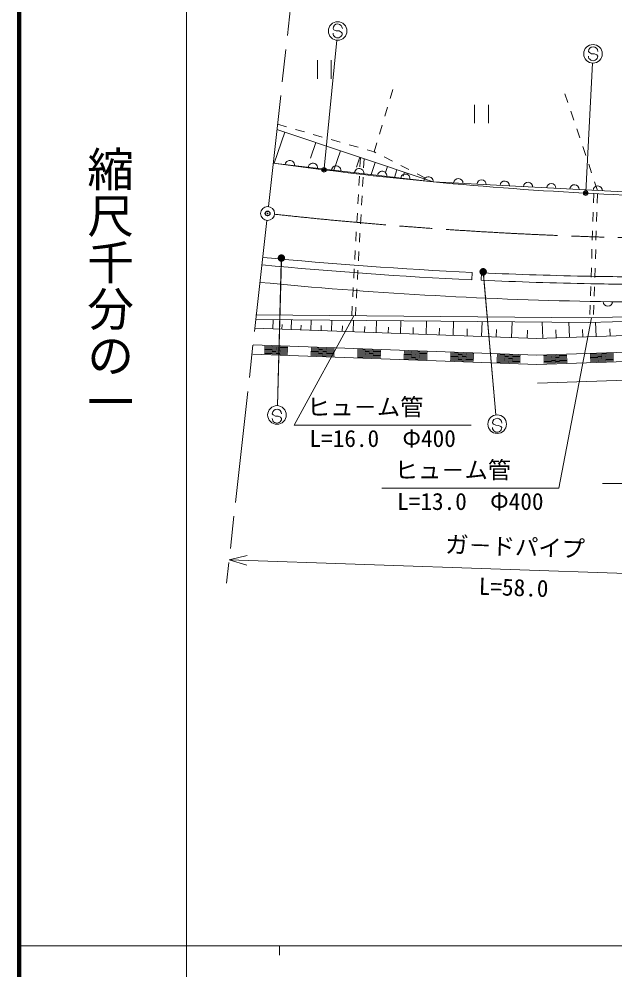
# Model space of a CAD drawing. Units: millimetres, scale not verified. Extents: x 40000 to 680000, y 20000 to 380000.
# Drawn here: x 40000 to 104042, y 202409 to 304644 of the extents above; entities that cross this region are included whole.
import ezdxf
from ezdxf.enums import TextEntityAlignment as Align

# ---------------------------------------------------------------- set-up
doc = ezdxf.new("R2010")
doc.units = ezdxf.units.MM
doc.header["$LTSCALE"] = 1000
doc.header["$PDMODE"] = 32
doc.header["$PDSIZE"] = 500
doc.linetypes.add('CHAIN', pattern=[18.5, 12, -1.5, 3.5, -1.5])
for name, color, linetype, lineweight in [('M-BGD', 7, 'Continuous', 13), ('M-BMK', 2, 'CHAIN', 13), ('M-BMK-SRVR', 3, 'Continuous', 13), ('M-STR-HTXT', 7, 'Continuous', 13), ('M-STR-STRC', 7, 'Continuous', 13), ('M-TTL', 2, 'Continuous', 140), ('M-TTL-BAND', 7, 'Continuous', 13)]:
    doc.layers.add(name, color=color, linetype=linetype, lineweight=lineweight)
doc.layers.add('M-OTRS', color=6, linetype='Continuous')
doc.styles.add('@ＭＳ ゴシック', font='')
doc.styles.add('ＭＳ ゴシック', font='')
doc.styles.get('@ＭＳ ゴシック').set_extended_font_data('@MS Gothic')
doc.styles.get('ＭＳ ゴシック').set_extended_font_data('MS Gothic')

msp = doc.modelspace()

# ---------------------------------------------------------------- hatches: boundary and pattern name
at = {"layer": 'M-STR-STRC'}
for points in [[(68206, 279344), (68136, 279339), (68069, 279323), (68005, 279295), (67947, 279257), (67896, 279209), (67854, 279153), (67823, 279090), (67804, 279023), (67796, 278954), (67800, 278885), (67816, 278817), (67844, 278753), (67882, 278695), (67930, 278644), (67987, 278603), (68049, 278572), (68116, 278552), (68185, 278544), (68255, 278548), (68322, 278564), (68386, 278592), (68445, 278631), (68495, 278679), (68537, 278735), (68568, 278797), (68587, 278864), (68595, 278933), (68591, 279003), (68575, 279071), (68547, 279135), (68509, 279193), (68461, 279243), (68405, 279285), (68342, 279316), (68275, 279336)], [(89842, 277867), (89774, 277854), (89708, 277830), (89648, 277795), (89594, 277751), (89550, 277697), (89515, 277637), (89491, 277571), (89479, 277502), (89479, 277433), (89492, 277364), (89516, 277299), (89551, 277238), (89596, 277185), (89649, 277140), (89709, 277105), (89775, 277082), (89844, 277070), (89913, 277070), (89982, 277082), (90048, 277106), (90108, 277141), (90161, 277186), (90206, 277239), (90241, 277300), (90264, 277365), (90276, 277434), (90276, 277504), (90264, 277573), (90240, 277638), (90205, 277698), (90160, 277752), (90107, 277796), (90046, 277831), (89981, 277855), (89912, 277867)]]:
    msp.add_hatch(color=256, dxfattribs=at).paths.add_polyline_path(points)

# ---------------------------------------------------------------- linework, layer by layer
at = {"layer": 'M-BGD'}
for p, q in [((72059, 300230), (72059, 298230)), ((73559, 300230), (73559, 298230)), ((79871, 296117), (80156, 297076)), ((98972, 295670), (98652, 296617)), ((79302, 294200), (79586, 295159)), ((88943, 295431), (88943, 293431)), ((90443, 295431), (90443, 293431)), ((99613, 293776), (99293, 294723)), ((68555, 292488), (67431, 289143)), ((67716, 292770), (84498, 287135)), ((67777, 293324), (68739, 293050)), ((69701, 292776), (70662, 292502)), ((78732, 292283), (79017, 293242)), ((100254, 291881), (99934, 292828)), ((71624, 292228), (72586, 291954)), ((73548, 291680), (74509, 291406)), ((71900, 291365), (71339, 289692)), ((74544, 290477), (73842, 288388)), ((75471, 291132), (76433, 290859)), ((77395, 290585), (78162, 290366)), ((78162, 290366), (78447, 291324)), ((78162, 290366), (78342, 290274)), ((100895, 289987), (100575, 290934)), ((76633, 289776), (76282, 288731)), ((76681, 289759), (76627, 288761)), ((77075, 289627), (77020, 288629)), ((79233, 289820), (80124, 289366)), ((84498, 287135), (67315, 289156)), ((78283, 289222), (77845, 287917)), ((79587, 288784), (79368, 288132)), ((80618, 288438), (80344, 287623)), ((81015, 288911), (81905, 288457)), ((101536, 288092), (101216, 289039)), ((76573, 287762), (76519, 286764)), ((76966, 287630), (76912, 286632)), ((81432, 288164), (81295, 287757)), ((82796, 288003), (83687, 287548)), ((119086, 285301), (84498, 287135)), ((102178, 286198), (101857, 287145)), ((76465, 285765), (76410, 284767)), ((76858, 285633), (76804, 284635)), ((101767, 285882), (101734, 284883)), ((102166, 285860), (102134, 284861)), ((76356, 283768), (76302, 282770)), ((76750, 283636), (76696, 282638)), ((101701, 283883), (101669, 282884)), ((102101, 283862), (102068, 282862)), ((76248, 281771), (76194, 280773)), ((76641, 281639), (76587, 280641)), ((101636, 281884), (101603, 280885)), ((102035, 281863), (102003, 280863)), ((76140, 279774), (76086, 278776)), ((76533, 279642), (76479, 278643)), ((95637, 268512), (443487, 280089)), ((101570, 279885), (101538, 278886)), ((101970, 279864), (101937, 278864)), ((68189, 278679), (67780, 263075)), ((95635, 267511), (443515, 279090)), ((76032, 277777), (75977, 276779)), ((76425, 277645), (76371, 276646)), ((88709, 277404), (88672, 276605)), ((89673, 276559), (89708, 277358)), ((89902, 277201), (91254, 262083)), ((95702, 265513), (443572, 277090)), ((101505, 277886), (101472, 276887)), ((101904, 277865), (101872, 276865)), ((75923, 275780), (75869, 274781)), ((76317, 275648), (76263, 274649)), ((101439, 275887), (101407, 274888)), ((101839, 275866), (101806, 274866)), ((75815, 273783), (75761, 272784)), ((76208, 273651), (76159, 272741)), ((129311, 273344), (101245, 272519)), ((101374, 273888), (101341, 272889)), ((101773, 273867), (101741, 272867)), ((101250, 272019), (65448, 272335)), ((101245, 272519), (65452, 272835)), ((67271, 271337), (67306, 272319)), ((69261, 271265), (69298, 272301)), ((71361, 271189), (71400, 272282)), ((73577, 271109), (73619, 272263)), ((75916, 271025), (75960, 272242)), ((78384, 270936), (78430, 272220)), ((80988, 270842), (81037, 272198)), ((83736, 270743), (83788, 272173)), ((86637, 270638), (86691, 272148)), ((89697, 270528), (89755, 272121)), ((92927, 270411), (92987, 272092)), ((96290, 270335), (96233, 272064)), ((99152, 270430), (99098, 272038)), ((129332, 272844), (101250, 272019)), ((102014, 270525), (101963, 272040)), ((65344, 271406), (95639, 270313)), ((68252, 271301), (68270, 271792)), ((70297, 271228), (70315, 271746)), ((72454, 271150), (72474, 271696)), ((74731, 271068), (74751, 271644)), ((77133, 270981), (77155, 271590)), ((79668, 270889), (79691, 271532)), ((82344, 270793), (82368, 271471)), ((85167, 270691), (85193, 271406)), ((88146, 270584), (88173, 271338)), ((91290, 270470), (91319, 271267)), ((94608, 270350), (94638, 271191)), ((95639, 270313), (129392, 271436)), ((97721, 270382), (97692, 271247)), ((100583, 270478), (100556, 271282)), ((103529, 270576), (103504, 271333)), ((65145, 269612), (95637, 268512)), ((66373, 268968), (68871, 268878)), ((66377, 269068), (68875, 268977)), ((66380, 269168), (68879, 269077)), ((66384, 269268), (68882, 269177)), ((66387, 269367), (68886, 269277)), ((66391, 269467), (68889, 269377)), ((71373, 268887), (73872, 268797)), ((71377, 268987), (73875, 268897)), ((71380, 269087), (73879, 268997)), ((71384, 269187), (73882, 269097)), ((71388, 269287), (73886, 269197)), ((76377, 268907), (78876, 268817)), ((76381, 269007), (78879, 268917)), ((76384, 269107), (78883, 269017)), ((81381, 268926), (83880, 268836)), ((65109, 268613), (95635, 267511)), ((66362, 268668), (68860, 268578)), ((66366, 268768), (68864, 268678)), ((66369, 268868), (68868, 268778)), ((71359, 268488), (73857, 268397)), ((71362, 268588), (73861, 268497)), ((71366, 268687), (73864, 268597)), ((71370, 268787), (73868, 268697)), ((76356, 268307), (78854, 268217)), ((76359, 268407), (78858, 268317)), ((76363, 268507), (78861, 268417)), ((76366, 268607), (78865, 268517)), ((76370, 268707), (78868, 268617)), ((76374, 268807), (78872, 268717)), ((81352, 268127), (83851, 268037)), ((81356, 268227), (83854, 268137)), ((81360, 268327), (83858, 268237)), ((81363, 268427), (83862, 268337)), ((81367, 268527), (83865, 268437)), ((81370, 268627), (83869, 268536)), ((81374, 268727), (83872, 268636)), ((81378, 268826), (83876, 268736)), ((86349, 267947), (88847, 267856)), ((86353, 268047), (88851, 267956)), ((86356, 268146), (88855, 268056)), ((86360, 268246), (88858, 268156)), ((86364, 268346), (88862, 268256)), ((86367, 268446), (88865, 268356)), ((86371, 268546), (88869, 268456)), ((86374, 268646), (88873, 268556)), ((86378, 268746), (88876, 268656)), ((91349, 267866), (93848, 267776)), ((91353, 267966), (93851, 267876)), ((91357, 268066), (93855, 267976)), ((91360, 268166), (93859, 268076)), ((91364, 268266), (93862, 268176)), ((91367, 268366), (93866, 268276)), ((91371, 268466), (93869, 268376)), ((91375, 268566), (93873, 268476)), ((96378, 268437), (98877, 268520)), ((96382, 268337), (98880, 268420)), ((96385, 268237), (98884, 268320)), ((96388, 268137), (98887, 268220)), ((96392, 268037), (98890, 268120)), ((96395, 267937), (98894, 268020)), ((96398, 267837), (98897, 267920)), ((101376, 268603), (103874, 268686)), ((101379, 268503), (103878, 268586)), ((101382, 268403), (103881, 268486)), ((101386, 268303), (103884, 268386)), ((101389, 268203), (103888, 268286)), ((101392, 268103), (103891, 268186)), ((101396, 268003), (103894, 268086)), ((101399, 267903), (103898, 267987)), ((101402, 267803), (103901, 267887)), ((91346, 267766), (93844, 267676)), ((96402, 267737), (98900, 267820)), ((96405, 267637), (98904, 267720)), ((67320, 262089), (67220, 262207)), ((67320, 262089), (67220, 262207)), ((67565, 261949), (67320, 262089)), ((67565, 261949), (67320, 262089)), ((67865, 261947), (67565, 261949)), ((67865, 261947), (67565, 261949)), ((68111, 261835), (67865, 261947)), ((68111, 261835), (67865, 261947)), ((68217, 261699), (68111, 261835)), ((68217, 261699), (68111, 261835)), ((90983, 261103), (90883, 261221)), ((90983, 261103), (90883, 261221)), ((91228, 260963), (90983, 261103)), ((91228, 260963), (90983, 261103)), ((91528, 260961), (91228, 260963)), ((91528, 260961), (91228, 260963)), ((91774, 260849), (91528, 260961)), ((91774, 260849), (91528, 260961)), ((91879, 260713), (91774, 260849)), ((91879, 260713), (91774, 260849))]:
    msp.add_line(p, q, dxfattribs=at)
for centre, radius in [((68193, 278829), 150), ((68193, 278829), 120), ((68193, 278829), 90), ((68193, 278829), 60), ((68193, 278829), 30), ((89888, 277350), 150), ((89888, 277350), 120), ((89888, 277350), 90), ((89888, 277350), 60), ((89888, 277350), 30), ((67719, 262078), 1000), ((67719, 262078), 1000), ((91382, 261092), 1000), ((91382, 261092), 1000)]:
    msp.add_circle(centre, radius, dxfattribs=at)
for centre, radius, start, end in [((69104, 288946), 500, 353.29054, 173.29054), ((121153, 672769), 387373, 262.01091, 267.13138), ((71587, 288654), 500, 353.29054, 173.29054), ((74070, 288362), 500, 353.29054, 173.29054), ((76552, 288070), 500, 353.29054, 173.29054), ((79035, 287777), 500, 353.29054, 173.29054), ((81518, 287485), 500, 353.29054, 173.29054), ((84001, 287193), 500, 353.29054, 173.29054), ((87207, 286991), 500, 356.96575, 176.96575), ((89704, 286859), 500, 356.96575, 176.96575), ((92200, 286727), 500, 356.96575, 176.96575), ((94697, 286594), 500, 356.96575, 176.96575), ((97193, 286462), 500, 356.96575, 176.96575), ((99690, 286330), 500, 356.96575, 176.96575), ((102186, 286197), 500, 356.96575, 176.96575), ((124316, 699897), 414628, 266.88249, 271.67866), ((109936, 731363), 455255, 264.47607, 267.32288), ((109936, 731363), 454455, 264.47607, 267.32288), ((109936, 731363), 454455, 267.44895, 268.93328), ((109936, 731363), 457155, 264.47129, 268.92849), ((109936, 731363), 455255, 267.44895, 268.93328), ((109927, 730429), 454321, 268.93222, 269.88102), ((109927, 730429), 453521, 268.93222, 269.88102), ((109927, 730121), 455912, 268.92668, 273.38361), ((103287, 274268), 500, 180.43672, 357.8942), ((67720, 262203), 500, 359.55488, 179.55488), ((67720, 262203), 500, 359.55488, 179.55488), ((67717, 261703), 500, 179.55488, 359.55488), ((67717, 261703), 500, 179.55488, 359.55488), ((91379, 260717), 500, 179.55488, 359.55488), ((91379, 260717), 500, 179.55488, 359.55488), ((91383, 261217), 500, 359.55488, 179.55488), ((91383, 261217), 500, 359.55488, 179.55488)]:
    msp.add_arc(centre, radius, start, end, dxfattribs=at)
for p in [(68193, 278829), (89888, 277350)]:
    msp.add_point(p, dxfattribs=at)
at = {"layer": 'M-BMK'}
for p, q in [((66796, 284485), (71126, 323495)), ((66631, 282994), (62301, 243984))]:
    msp.add_line(p, q, dxfattribs=at)
msp.add_arc((116355, 730993), 450000, 263.76206, 272.57921, dxfattribs=at)
at = {"layer": 'M-BMK-SRVR'}
msp.add_circle((66713, 283740), 750, dxfattribs=at)
msp.add_point((66713, 283740), dxfattribs=at)
msp.add_point((66713, 283740), dxfattribs=at)
at = {"layer": 'M-OTRS'}
msp.add_point((66713, 283740), dxfattribs=at)
msp.add_point((66713, 283740), dxfattribs=at)
at = {"layer": 'M-STR-HTXT'}
for p, q in [((69580, 260969), (75980, 272742)), ((98002, 254199), (101516, 272527)), ((69580, 260969), (88580, 260969)), ((102707, 254697), (121707, 254697)), ((79002, 254199), (98002, 254199))]:
    msp.add_line(p, q, dxfattribs=at)
at = {"layer": 'M-STR-STRC'}
for p, q in [((73844, 303498), (73745, 303616)), ((74089, 303359), (73844, 303498)), ((74390, 303357), (74089, 303359)), ((74635, 303245), (74390, 303357)), ((74741, 303109), (74635, 303245)), ((72784, 288579), (74142, 302363)), ((101288, 301046), (101189, 301165)), ((101533, 300907), (101288, 301046)), ((101834, 300905), (101533, 300907)), ((102079, 300793), (101834, 300905)), ((102185, 300657), (102079, 300793)), ((100907, 286076), (101631, 299907)), ((68185, 278544), (67780, 263075)), ((89913, 277070), (91254, 262083)), ((64529, 246957), (62581, 246505)), ((123853, 244409), (62581, 246505)), ((62581, 246505), (64494, 245922))]:
    msp.add_line(p, q, dxfattribs=at)
for centre, radius in [((74240, 303358), 1000), ((101684, 300906), 1000), ((72769, 288430), 150), ((72769, 288430), 120), ((72769, 288430), 90), ((72769, 288430), 60), ((72769, 288430), 30), ((100899, 285927), 150), ((100899, 285927), 120), ((100899, 285927), 90), ((100899, 285927), 60), ((100899, 285927), 30)]:
    msp.add_circle(centre, radius, dxfattribs=at)
for centre, start, end in [((74245, 303613), 359.55488, 179.55488), ((74241, 303113), 179.55488, 359.55488), ((101689, 301161), 359.55488, 179.55488), ((101685, 300661), 179.55488, 359.55488)]:
    msp.add_arc(centre, 500, start, end, dxfattribs=at)
for p in [(72769, 288430), (100899, 285927)]:
    msp.add_point(p, dxfattribs=at)
at = {"layer": 'M-TTL'}
msp.add_line((40000, 380000), (40000, 20000), dxfattribs=at)
at = {"layer": 'M-TTL-BAND'}
for p, q in [((58000, 370000), (58000, 20000)), ((40000, 205000), (579000, 205000)), ((68000, 205000), (68000, 204000))]:
    msp.add_line(p, q, dxfattribs=at)

# ---------------------------------------------------------------- texts
at = {"layer": 'M-STR-HTXT', "style": 'ＭＳ ゴシック'}
for p in [(70955, 261469), (80377, 254699)]:
    msp.add_text('ヒュ－ム管', height=1833, dxfattribs=at).set_placement(p, align=Align.BOTTOM_LEFT)
for s, p in [('L=16.0\u3000Φ400', (79080, 260469)), ('L=13.0\u3000Φ400', (88502, 253699))]:
    msp.add_text(s, height=1833, dxfattribs=at).set_placement(p, align=Align.TOP_CENTER)
at = {"layer": 'M-STR-STRC', "style": 'ＭＳ ゴシック'}
msp.add_text('ガ－ドパイプ', height=1833, rotation=358.04, dxfattribs=at).set_placement((93251, 246456), align=Align.BOTTOM_CENTER)
at = {"layer": 'M-STR-STRC', "style": '@ＭＳ ゴシック'}
msp.add_text('L=58.0', height=1833, rotation=358.04, dxfattribs=at).set_placement((93183, 244458), align=Align.TOP_CENTER)
at = {"layer": 'M-TTL-BAND', "style": '@ＭＳ ゴシック'}
msp.add_text('縮尺千分の一', height=3666, rotation=270, dxfattribs=at).set_placement((49777, 261030), align=Align.MIDDLE_RIGHT)

doc.saveas('drawing.dxf')
